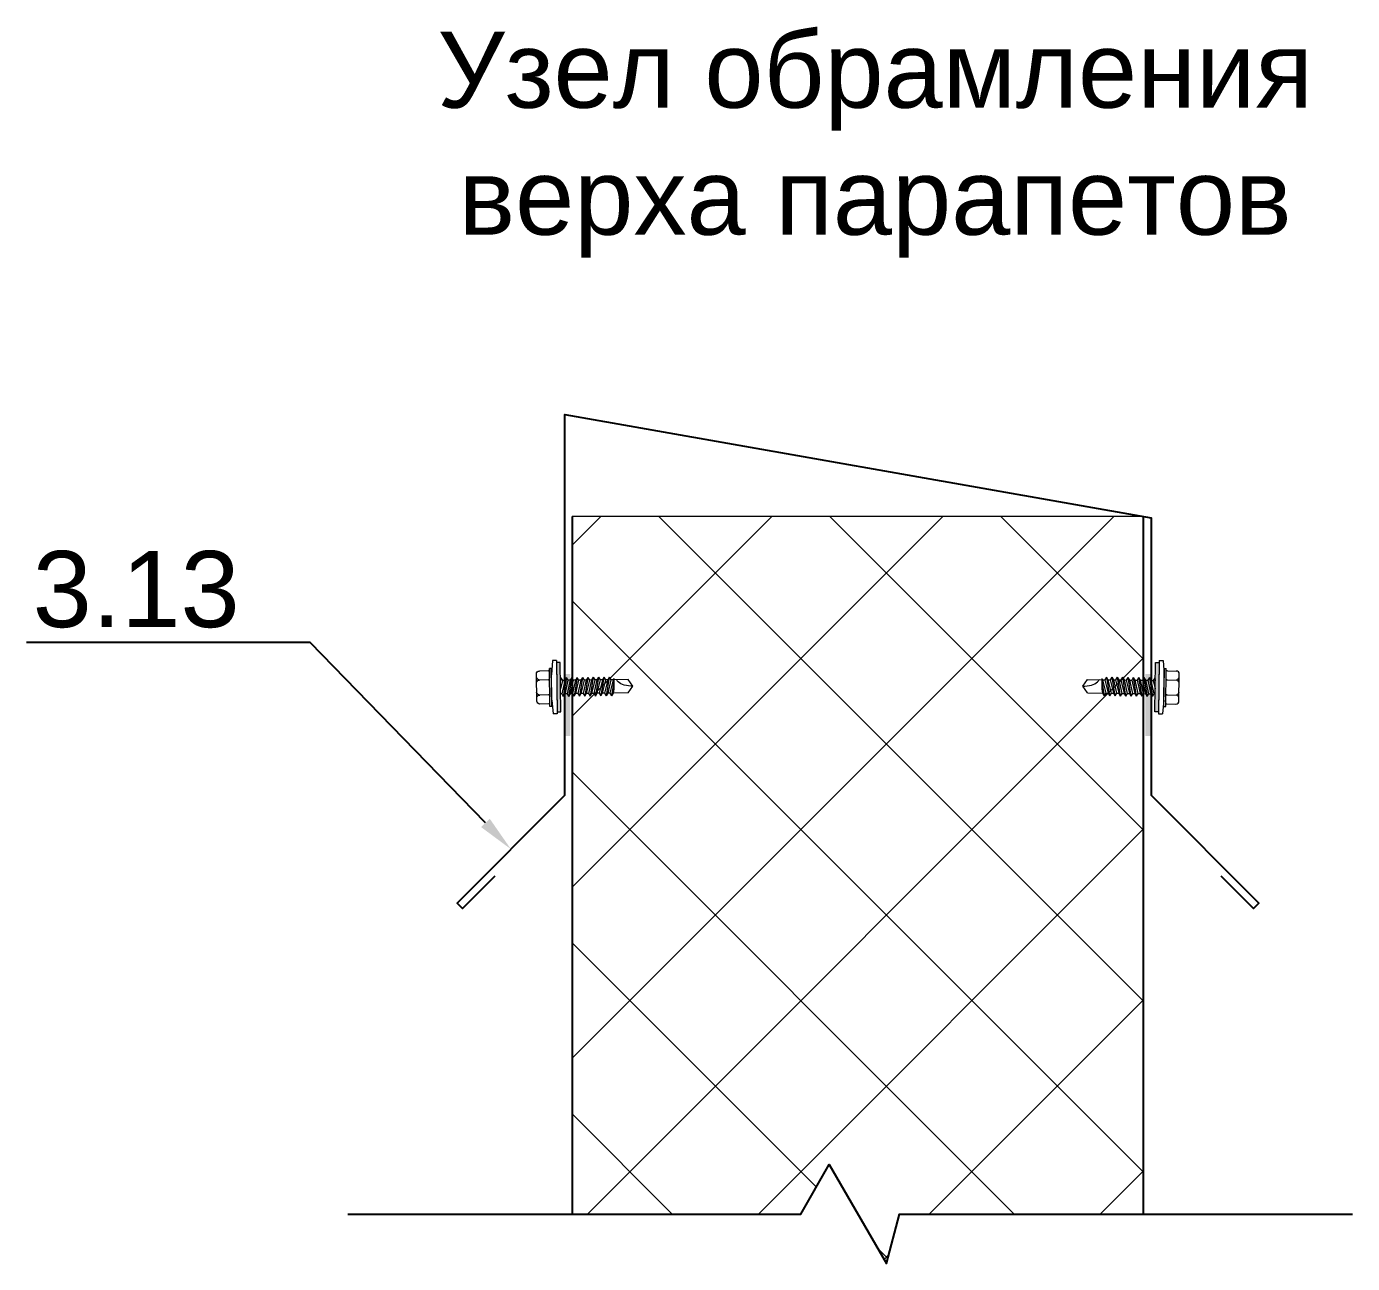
# Model space of a CAD drawing. Header units: millimetres. Extents: x -3689 to 2883575, y -702957 to -604547.
# Drawn here: x 2873556.1 to 2873904.3, y -667737.9 to -667413.2 of the extents above; entities that cross this region are included whole.
import ezdxf
from ezdxf import colors
from ezdxf.entities.mleader import LeaderData, LeaderLine
from ezdxf.math import Vec2, Vec3

# ---------------------------------------------------------------- set-up
doc = ezdxf.new("R2010")
doc.units = ezdxf.units.MM
for name, color, linetype in [('A-FLOR-IDEN', 14, 'Continuous'), ('A-FLOR-SIGN', 14, 'Continuous'), ('A-WALL-PATT', 181, 'Continuous'), ('S-METL', 14, 'Continuous'), ('S-WALL-PATT', 181, 'Continuous')]:
    doc.layers.add(name, color=color, linetype=linetype)
doc.styles.add('M_200', font='arial.ttf')

# ---------------------------------------------------------------- blocks, each defined once
blk = doc.blocks.new('*U530')
at = {"lineweight": 0}
blk.add_hatch(color=0, dxfattribs=at).paths.add_polyline_path([(6.500028934155127, -0.9992351740365836), (-6.500028934155127, -0.9992351740365865), (-6.500028934155127, -1.443296356685747e-15), (6.500028934155127, 1.443296356685747e-15)])
at = {"color": 0, "lineweight": 0}
for p, q in [((-1.75979577822, 17.76911293662852), (0.0001427191382348255, 19.00156603410142)), ((-1.75979577822, 17.77512051083614), (-1.759595558345612, 13.76304829795845)), ((0.0001427191382348255, 19.00156603410142), (1.760204217272982, 17.76928860001499)), ((1.760204217280258, 17.77529617422261), (1.760392185868111, 14.00871998502408)), ((1.269850955752187, 14.00874446512899), (-2.463640661277172, 13.35062126943376)), ((-0.73936477863754, 14.00884473376209), (-1.759620378303229, 13.75704072578811)), ((2.112392185430505, 14.00870241870871), (-0.73936477863754, 14.00884473376209)), ((2.099570586164188, 14.00870305852732), (1.760382413362092, 13.81289524427848)), ((2.464262165653051, 11.40331470395904), (-2.463781191952878, 10.53462127275998)), ((-1.759760908986212, 10.94104072911432), (-2.463781191952878, 10.53462127275998)), ((-1.75980147669907, 10.12813155108597), (-2.463781191952878, 10.53462127275998)), ((2.464332430994543, 12.81131470232504), (-2.463710926611387, 11.94262127106777)), ((-1.75969064364472, 12.34904072748032), (-2.463710926611387, 11.94262127106777)), ((-1.759731211357578, 11.53613154939376), (-2.463710926611387, 11.94262127106777)), ((-1.759620378325057, 13.75704072578811), (-2.463640661277172, 13.35062126943376)), ((-1.759660946023363, 12.94413154770155), (-2.463640661277172, 13.35062126943376)), ((1.760241882679109, 10.99689524766291), (-1.75980147669907, 10.12813155108597)), ((1.760282450399243, 11.80980442569126), (-1.759760908986212, 10.94104072911432)), ((-1.759731211357578, 11.53613154939376), (-1.759760908986212, 10.94104072911432)), ((1.760312148020601, 12.4048952459707), (-1.759731211357578, 11.53613154939376)), ((1.760352715740735, 13.21780442399904), (-1.75969064364472, 12.34904072748032)), ((-1.759660946016087, 12.94413154770155), (-1.75969064364472, 12.34904072748032)), ((1.760382413362092, 13.81289524427848), (-1.759660946016087, 12.94413154770155)), ((1.760241882693661, 10.99689524766291), (1.760211101121966, 10.38008375786012)), ((2.464262165653051, 11.40331470395904), (1.760241882679109, 10.99689524766291)), ((1.760312148035152, 12.4048952459707), (1.760281366463457, 11.78808375616791)), ((2.464262165653051, 11.40331470395904), (1.760282450399243, 11.80980442569126)), ((2.464332430994543, 12.81131470232504), (1.760312148020601, 12.4048952459707)), ((1.760382413362092, 13.81289524427848), (1.760351631783121, 13.19608375453391)), ((2.464332430994543, 12.81131470232504), (1.760352715740735, 13.21780442399904)), ((2.464051369635853, 7.179314708977475), (-2.463991987948249, 6.31062127777841)), ((2.464121634970069, 8.587314707343468), (-2.463921722635862, 7.718621276086197)), ((-1.759901439669195, 8.12504073244054), (-2.463921722635862, 7.718621276086197)), ((-1.759942007382053, 7.312131554412192), (-2.463921722635862, 7.718621276086197)), ((2.46419190031156, 9.995314705651255), (-2.46385145729437, 9.126621274393985)), ((-1.759831174327704, 9.533040730806535), (-2.46385145729437, 9.126621274393985)), ((-1.759871742040562, 8.720131552719979), (-2.46385145729437, 9.126621274393985)), ((-1.759942007374777, 7.312131554412192), (-1.7599727889683, 6.695320064609406)), ((1.760071654382044, 7.585804430709688), (-1.759971704996135, 6.717040734132754)), ((1.760101352010678, 8.180895250989126), (-1.759942007374777, 7.312131554412192)), ((1.760141919723536, 8.993804429017475), (-1.759901439669195, 8.12504073244054)), ((-1.759871742040562, 8.720131552719979), (-1.759901439669195, 8.12504073244054)), ((1.760171617337617, 9.588895249296913), (-1.759871742040562, 8.720131552719979)), ((1.760212185057751, 10.40180442732526), (-1.759831174327704, 9.533040730806535)), ((-1.75980147669907, 10.12813155108597), (-1.759831174327704, 9.533040730806535)), ((2.464051369635853, 7.179314708977475), (1.760031086669186, 6.772895252623131)), ((1.760101352010678, 8.180895250989126), (1.760070570438983, 7.564083761186341)), ((2.464051369635853, 7.179314708977475), (1.760071654382044, 7.585804430709688)), ((2.464121634970069, 8.587314707343468), (1.760101352010678, 8.180895250989126)), ((1.760171617352169, 9.588895249296913), (1.760140835780474, 8.972083759494128)), ((2.464121634970069, 8.587314707343468), (1.76014191971626, 8.993804429017475)), ((2.46419190031156, 9.995314705651255), (1.760171617337617, 9.588895249296913)), ((2.46419190031156, 9.995314705651255), (1.760212185057751, 10.40180442732526)), ((2.463910838960146, 4.363314712303692), (-2.464132518631233, 3.494621281104628)), ((-1.760112235679118, 3.901040737458971), (-2.464132518631233, 3.494621281104628)), ((-1.760152803377424, 3.088131559430622), (-2.464132518631233, 3.494621281104628)), ((2.463981104301637, 5.771314710669687), (-2.464062253289741, 4.902621279470623)), ((-1.760041970337626, 5.309040735766758), (-2.464062253289741, 4.902621279470623)), ((-1.760082538043208, 4.496131557738409), (-2.464062253289741, 4.902621279470623)), ((-1.759971704996135, 6.717040734132754), (-2.463991987948249, 6.31062127777841)), ((-1.760012272723545, 5.904131556046196), (-2.463991987948249, 6.31062127777841)), ((1.759890556000755, 3.95689525594935), (-1.760152803377424, 3.088131559430622)), ((1.759931123720889, 4.769804434035906), (-1.760112235664566, 3.901040737458971)), ((-1.760082538035932, 4.496131557738409), (-1.760112235679118, 3.901040737458971)), ((1.759960821342246, 5.364895254315344), (-1.760082538043208, 4.496131557738409)), ((-1.760012272716269, 5.904131556046196), (-1.760043054287964, 5.287320066301619)), ((1.760001389040553, 6.177804432401901), (-1.760041970337626, 5.309040735766758)), ((1.760031086669186, 6.772895252623131), (-1.760012272716269, 5.904131556046196)), ((1.759890556000755, 3.95689525594935), (1.75985977442906, 3.340083766204772)), ((2.463910838960146, 4.363314712303692), (1.759890556000755, 3.95689525594935)), ((1.759960821342246, 5.364895254315344), (1.759930039755999, 4.748083764512558)), ((2.463910838960146, 4.363314712303692), (1.759931123720889, 4.769804434035906)), ((2.463981104301637, 5.771314710669687), (1.759960821327694, 5.364895254315344)), ((1.760031086669186, 6.772895252623131), (1.760000305097491, 6.156083762820346)), ((2.463981104301637, 5.771314710669687), (1.760001389040553, 6.177804432343693)), ((2.46377030829899, 1.547314715688118), (-2.464273049314216, 0.6786212844308461)), ((-1.760252766340273, 1.085040740785189), (-2.46427304930694, 0.6786212844308461)), ((-1.760293334060407, 0.2721315627568398), (-2.464273049314216, 0.6786212844308461)), ((2.463840573640482, 2.955314713995905), (-2.464202783972724, 2.086621282796841)), ((-1.760182501006057, 2.493040739151184), (-2.464202783972724, 2.086621282796841)), ((-1.760223068718916, 1.680131561064627), (-2.464202783972724, 2.086621282796841)), ((-1.760293334053131, 0.2721315627568398), (-1.76030691460619, -3.908666534005322e-16)), ((1.759750025339599, 1.140895259333775), (-1.760293334053131, 0.2721315627568398)), ((1.759790593045182, 1.953804437362124), (-1.760252766332997, 1.085040740785189)), ((-1.76022306871164, 1.680131561064627), (-1.760252766340273, 1.085040740785189)), ((1.759820290666539, 2.548895257641562), (-1.760223068718916, 1.680131561064627)), ((1.759860858379397, 3.361804435728119), (-1.760182501006057, 2.493040739151184)), ((-1.760152803377424, 3.088131559430622), (-1.760182501006057, 2.493040739151184)), ((1.75972032770369, 0.545804439054337), (-0.4517616882585572, -1.003112455896365e-16)), ((2.463700042957499, 0.1393147173803305), (1.673376388229372, 3.715641990152666e-16)), ((1.759750025339599, 1.140895259333775), (1.759719243746076, 0.5240837695309898)), ((2.463700042957499, 0.1393147173803305), (1.75972032770369, 0.545804439054337)), ((2.46377030829899, 1.547314715688118), (1.759750025339599, 1.140895259333775)), ((1.759820290673815, 2.548895257641562), (1.759789509087568, 1.932083767896985)), ((2.46377030829899, 1.547314715688118), (1.759790593037906, 1.953804437362124)), ((2.463840573640482, 2.955314713995905), (1.759820290666539, 2.548895257641562)), ((2.463840573640482, 2.955314713995905), (1.759860858379397, 3.361804435728119)), ((2.463700042957499, 0.1393147173803305), (2.222372062249633, 4.934657265586468e-16)), ((6.499971000332154, 0.001566034101416869), (6.500028934155127, -0.9992351740365836)), ((-6.999971091820045, -0.9992351740365866), (-6.999913204039332, -1.999240946024658)), ((7.000028934984586, -0.9992351740365835), (-6.999971091820045, -0.9992351740365866)), ((-6.999971091820045, -0.9992351740365866), (-6.999971091820045, -1.999235174036587)), ((-3.372512593312422, -2.360930037742948), (-6.999971091820045, -1.999235174036587)), ((-5.042529794140137, -2.36092890793225), (4.957470193156043, -2.360429864318575)), ((-5.042529794140137, -2.36092890793225), (-5.042504841956543, -2.860928907291965)), ((-5.042504841956543, -2.860928907291965), (4.957495145325085, -2.860429863678291)), ((-4.372512593326974, -2.360930037742948), (4.28745299234288, -2.360428734507877)), ((-4.372466748827719, -3.152888939424885), (-4.372330301179318, -5.510008432378529)), ((-2.01065795654722, -3.152687751920895), (-2.010521505289943, -5.509871713235045)), ((-2.010653540746716, -3.228970242373181), (-2.010521505289943, -5.509871713235045)), ((1.925690043317446, -3.152571722050198), (1.925826488215536, -5.509643848228735)), ((7.000086822110463, -1.99922954221256), (3.287452992371983, -2.360428734507877)), ((4.287498841193157, -3.152463260455988), (4.287635284337741, -5.509507129143458)), ((4.957470193156043, -2.360429864318575), (4.957495145325085, -2.860429863678291)), ((7.000028934984586, -0.9992351740365835), (7.000086822103187, -1.99922954221256)), ((7.000028934991862, -0.9992351740365835), (7.000028934991862, -1.999235174036584)), ((-3.58501512947987, -6.297232458076908), (3.50041125866119, -6.296822300821078))]:
    blk.add_line(p, q, dxfattribs=at)
blk.add_lwpolyline([(6.500028934155127, -0.9992351740365836), (-6.500028934155127, -0.9992351740365865), (-6.500028934155127, -1.443296356685747e-15), (6.500028934155127, 1.443296356685747e-15)], close=True, dxfattribs=at)
for centre, start, end in [((-3.585060702433111, -5.509962859388908), 180.0033167038442, 270.0033167042611), ((-2.797791103977942, -5.509917286399288), 270.0033167042611, 0.003316703844216687), ((-1.22325190653646, -5.509826140245424), 180.0033167038442, 270.0033167042611), ((1.138556889469329, -5.509689421276563), 270.0033167042611, 0.003316703844216687), ((2.713096086903535, -5.509598275122698), 180.0033167038442, 270.0033167042611), ((3.500365685649742, -5.509552702133078), 270.0033167042611, 0.003316703844216687)]:
    blk.add_arc(centre, 0.7872696000000154, start, end, dxfattribs=at)
at = {"color": 0, "lineweight": 0, "extrusion": (0, 0, -1)}
for centre, major_axis, ratio, start_param, end_param in [((-5.164466747446568, -3.152934786339758), (-0.4695426015677405, -0.6378038454834557), 0.9999999999521482, 3.7001413829075, 4.077737360034711), ((-1.218657958088442, -3.152737986587455), (-0.4695426016314956, -0.6378038455700573), 0.9999999998798036, 0.9361447064777346, 1.313740683556781), ((1.133690044815013, -3.152620782959275), (-0.4695426015914638, -0.6378038455156804), 0.9999999999951029, 3.700141382885612, 4.077737360014203), ((5.079498840263115, -3.152423982799518), (-0.469542601613166, -0.6378038455451589), 0.9999999999374978, 0.9361447064519131, 1.313740683536806)]:
    blk.add_ellipse(centre, major_axis=major_axis, ratio=ratio, start_param=start_param, end_param=end_param, dxfattribs=at)
at = {"color": 0, "lineweight": 0, "extrusion": (0, 0, -0.9999999999999999)}
for centre, major_axis, ratio, start_param, end_param in [((-2.802657956068287, -3.152817035093905), (-0.4695426015830329, -0.6378038455042281), 0.9999999999820529, 3.700141382891477, 4.077737359997727), ((2.717690042794858, -3.152541734511033), (-0.469542601635972, -0.6378038455761381), 0.9999999998681064, 0.9361447064850439, 1.31374068359107)]:
    blk.add_ellipse(centre, major_axis=major_axis, ratio=ratio, start_param=start_param, end_param=end_param, dxfattribs=at)
at = {"color": 0, "lineweight": 0}
blk.add_open_spline([(0.0001427191455107831, 19.00156603415963), (0.05083747002936031, 18.23320035467623), (0.1406947712312066, 16.87125922471751), (0.8799432696832777, 15.33543048088905), (1.551164845863238, 14.82059633685276), (1.760358575389543, 14.67621029395378)], degree=3, knots=[0, 0, 0, 0, 2.306624246534305, 4.088530392190128, 4.845953933886731, 4.845953933886731, 4.845953933886731, 4.845953933886731], dxfattribs=at)
blk = doc.blocks.new('*U529')
at = {"color": 0, "rotation": 270}
blk.add_blockref('*U530', (0, -3.641531520770513e-12), dxfattribs=at)

msp = doc.modelspace()

# ---------------------------------------------------------------- hatches: boundary and pattern name
at = {"lineweight": 0}
h = msp.add_hatch(dxfattribs=at)
h.set_pattern_fill('ANSI37', color=181, scale=10, angle=180, style=0)
h.set_pattern_definition([(225, (2873759.437338239, -666860.7052545843), (22.45064030267287, -22.4506403026729), []), (314.9999999999999, (2873759.437338239, -666860.7052545843), (22.4506403026729, 22.45064030267287), [])])
h.paths.add_polyline_path([(2873699.437338239, -667724.9590343623), (2873759.453262886, -667724.9590343623), (2873766.945300563, -667711.9824444545), (2873781.929375915, -667737.9356242702), (2873785.406442702, -667724.9590343623), (2873849.437338239, -667724.9590343623), (2873849.437338239, -667541.807598249), (2873699.437338239, -667541.807598249)])
at = {"layer": 'S-WALL-PATT', "lineweight": 0, "ltscale": 10}
h = msp.add_hatch(color=256, dxfattribs=at)
h.dxf.hatch_style = 1
h.paths.add_polyline_path([(2873697.42805229, -667583.2001752913), (2873698.939700034, -667583.2001752913), (2873698.939700034, -667599.4305381536), (2873697.42805229, -667599.4305381536)])
h = msp.add_hatch(color=256, dxfattribs=at)
h.dxf.hatch_style = 1
h.paths.add_polyline_path([(2873851.446624188, -667583.2001752913), (2873849.934976445, -667583.2001752913), (2873849.934976445, -667599.4305381536), (2873851.446624188, -667599.4305381536)])

# ---------------------------------------------------------------- linework, layer by layer
at = {"color": 5, "lineweight": 0}
msp.add_line((2873849.437338239, -667541.807598249), (2873699.437338239, -667541.807598249), dxfattribs=at)
at = {"color": 5}
for p, q in [((2873699.437338239, -667541.807598249), (2873699.437338239, -667724.9590343623)), ((2873849.437338239, -667724.9590343623), (2873849.437338239, -667541.807598249))]:
    msp.add_line(p, q, dxfattribs=at)
at = {"layer": 'A-WALL-PATT'}
msp.add_lwpolyline([(2873640.523493162, -667724.9590343623), (2873759.453262886, -667724.9590343623), (2873766.945300563, -667711.9824444545), (2873781.929375915, -667737.9356242702), (2873785.406442702, -667724.9590343623), (2873904.336212425, -667724.9590343623)], dxfattribs=at)
at = {"layer": 'S-METL'}
msp.add_lwpolyline([(2873679.072441482, -667636.2226059185), (2873670.587160107, -667644.7078872927), (2873669.172946545, -667643.2936737303), (2873697.457217793, -667615.0094024829), (2873697.457217793, -667515.0094024829), (2873851.437338239, -667542.1602522105), (2873851.437338239, -667615.0094024829), (2873879.721609487, -667643.2936737303), (2873878.307395924, -667644.7078872927), (2873869.82211455, -667636.2226059185)], dxfattribs=at)

# ---------------------------------------------------------------- block references
at = {"layer": 'S-METL', "xscale": -1, "rotation": 180.7690118746293}
msp.add_blockref('*U529', (2873696.367519712, -667586.6062888865), dxfattribs=at)
at = {"layer": 'S-METL', "rotation": 179.2309881253707}
msp.add_blockref('*U529', (2873852.507156766, -667586.6062888865), dxfattribs=at)

# ---------------------------------------------------------------- texts
at = {"layer": 'A-FLOR-SIGN', "color": 14, "insert": (2873778.957453689, -667444.1738715307), "char_height": 20, "width": 472.9943057147016, "attachment_point": 5, "style": 'M_200'}
msp.add_mtext('Узел обрамления \\Pверха парапетов', dxfattribs=at)

# ---------------------------------------------------------------- leaders
at = {"layer": 'A-FLOR-IDEN'}
ml = msp.add_multileader_mtext('Standard', dxfattribs=at)
ml.set_content('3.13', color=256, style='M_200')
ml.set_leader_properties()
ml.build(insert=Vec2(0, 0))
ml.multileader.update_dxf_attribs({"text_left_attachment_type": 6, "text_right_attachment_type": 6, "dogleg_length": 20.96987534605703, "arrow_head_size": 9.600000000000001})
ctx = ml.context
ctx.base_point, ctx.char_height, ctx.arrow_head_size, ctx.landing_gap_size, ctx.plane_origin, ctx.plane_x_axis, ctx.plane_y_axis = Vec3(2873557.723672622, -667574.8657579577), 20, 9.600000000000001, 0, Vec3(2873496.727947372, -667704.5543733785), Vec3(1, 2.258681448315656e-12), Vec3(-2.258681448315656e-12, 1)
ctx.left_attachment, ctx.right_attachment = 6, 6
notes = []
notes.append((ctx, [(0, (1, 1, 0), (2873630.63079217, -667574.8657579576), (-1, -2.258681448315656e-12), 20.96987534605703, [(0, [(2873683.315082169, -667629.1515381066)], 0, [])])]))
ctx.mtext.insert, ctx.mtext.text_direction, ctx.mtext.rotation, ctx.mtext.width, ctx.mtext.flow_direction = Vec3(2873557.723672622, -667550.8657579577), Vec3(1, 2.258882650657248e-12), 2.258882650657248e-12, 320.2303798661666, 5
for ctx, leaders in notes:
    for number, flags, end, landing, length, lines in leaders:
        leader = LeaderData()
        leader.index, (leader.has_last_leader_line, leader.has_dogleg_vector, leader.attachment_direction) = number, flags
        leader.last_leader_point, leader.dogleg_vector, leader.dogleg_length = Vec3(end), Vec3(landing), length
        for number, points, colour, breaks in lines:
            line = LeaderLine()
            line.index, line.vertices, line.color, line.breaks = number, Vec3.list(points), colors.encode_raw_color(colour), breaks
            leader.lines.append(line)
        ctx.leaders.append(leader)

doc.saveas('drawing.dxf')
